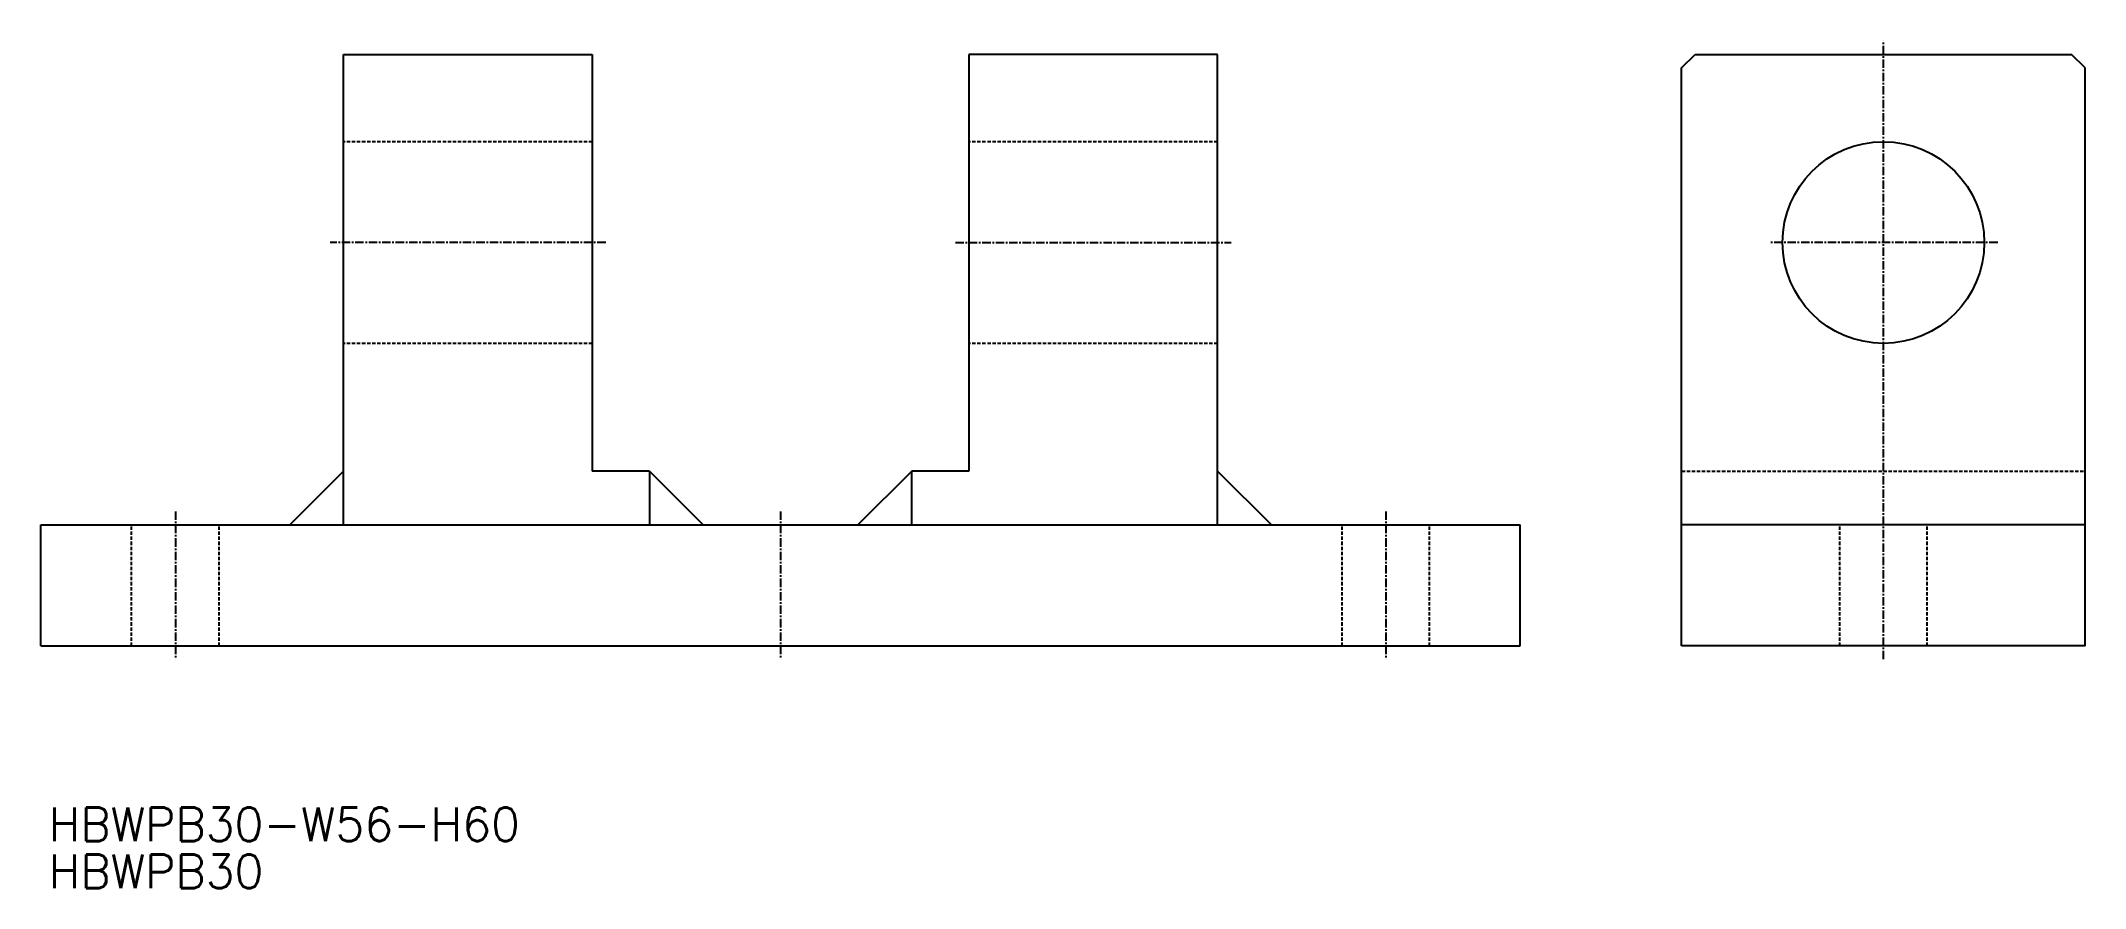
# Model space of a CAD drawing. Extents: x 69 to 373, y 76 to 202.
import ezdxf
from ezdxf.enums import TextEntityAlignment as Align

# ---------------------------------------------------------------- set-up
doc = ezdxf.new("R2010")
doc.units = 0
doc.linetypes.add('CENTER', pattern=[2, 1.25, -0.25, 0.25, -0.25])
doc.linetypes.add('DASHED', pattern=[0.75, 0.5, -0.25])
doc.layers.get('0').update_dxf_attribs({"linetype": 'CONTINUOUS'})
doc.layers.add('CENTER', color=1, linetype='CENTER')
doc.styles.get("Standard").update_dxf_attribs({"font": 'txt.shx', "bigfont": 'extfont.shx'})

msp = doc.modelspace()

# ---------------------------------------------------------------- linework, layer by layer
at = {"color": 7, "linetype": 'CONTINUOUS'}
for p, q in [((113.89, 199.83), (150.89, 199.83)), ((113.89, 129.83), (113.89, 199.83)), ((150.89, 199.83), (150.89, 137.83)), ((206.89, 199.83), (206.89, 137.83)), ((243.89, 199.83), (206.89, 199.83)), ((243.89, 129.83), (243.89, 199.83)), ((312.89, 197.83), (314.89, 199.83)), ((312.89, 111.83), (312.89, 197.83)), ((314.89, 199.83), (370.89, 199.83)), ((372.89, 197.83), (370.89, 199.83)), ((372.89, 111.83), (372.89, 197.83)), ((159.39, 137.83), (150.89, 137.83)), ((159.39, 137.83), (159.39, 129.83)), ((68.89, 129.83), (288.89, 129.83)), ((68.89, 111.83), (68.89, 129.83)), ((288.89, 111.83), (288.89, 129.83)), ((372.89, 129.83), (312.89, 129.83)), ((68.89, 111.83), (288.89, 111.83)), ((372.89, 111.83), (312.89, 111.83))]:
    msp.add_line(p, q, dxfattribs=at)
at = {"color": 3, "linetype": 'DASHED'}
for p, q in [((150.89, 186.83), (113.89, 186.83)), ((243.89, 186.83), (206.89, 186.83)), ((150.89, 156.83), (113.89, 156.83)), ((243.89, 156.83), (206.89, 156.83)), ((312.89, 137.83), (372.89, 137.83)), ((82.39, 111.83), (82.39, 129.83)), ((95.39, 111.83), (95.39, 129.83)), ((262.39, 111.83), (262.39, 129.83)), ((275.39, 111.83), (275.39, 129.83)), ((336.39, 111.83), (336.39, 129.83)), ((349.39, 111.83), (349.39, 129.83))]:
    msp.add_line(p, q, dxfattribs=at)
for p, q in [((113.89, 137.83), (105.89, 129.83)), ((159.39, 137.83), (167.39, 129.83)), ((198.39, 137.83), (190.39, 129.83)), ((206.89, 137.83), (198.39, 137.83)), ((198.39, 129.83), (198.39, 137.83)), ((243.89, 137.83), (251.89, 129.83))]:
    msp.add_line(p, q)
at = {"color": 7, "linetype": 'CONTINUOUS'}
msp.add_circle((342.89, 171.83), 15, dxfattribs=at)
at = {"layer": 'CENTER', "color": 1, "linetype": 'CENTER'}
for p, q in [((342.89, 109.83), (342.89, 201.83)), ((152.89, 171.83), (111.89, 171.83)), ((204.89, 171.83), (245.89, 171.83)), ((359.89, 171.83), (325.89, 171.83)), ((88.89, 131.83), (88.89, 109.83)), ((178.89, 131.83), (178.89, 109.83)), ((268.89, 131.83), (268.89, 109.83))]:
    msp.add_line(p, q, dxfattribs=at)

# ---------------------------------------------------------------- texts
at = {"color": 7, "linetype": 'CONTINUOUS'}
for s, p in [('HBWPB30-W56-H60', (70.05, 85.29)), ('HBWPB30', (70.05, 78.29))]:
    msp.add_text(s, height=5, dxfattribs=at).set_placement(p, align=Align.MIDDLE_LEFT)

doc.saveas('drawing.dxf')
